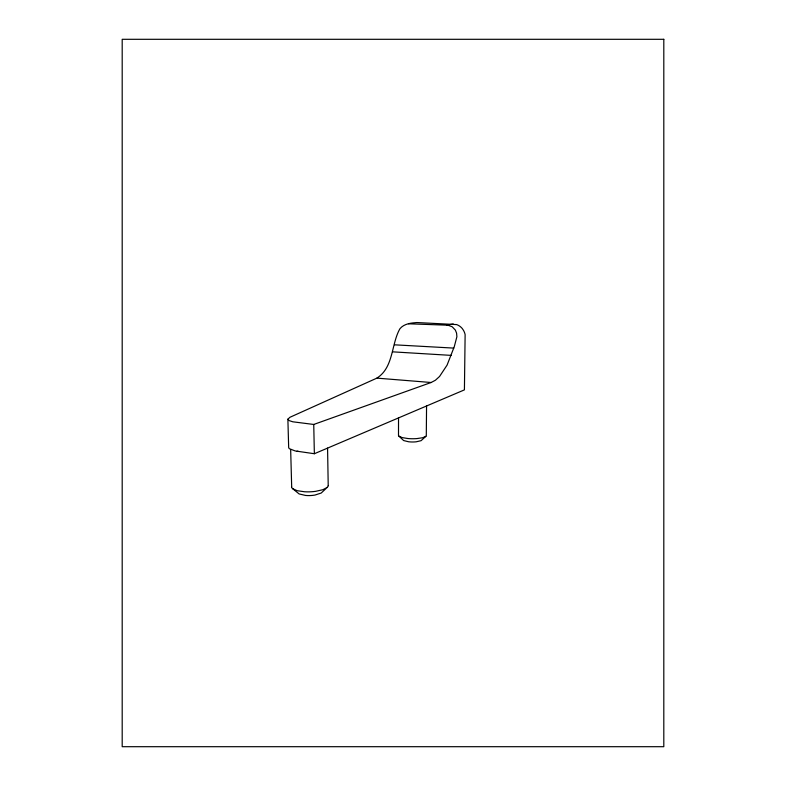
<?xml version="1.0" encoding="UTF-8"?>
<svg xmlns="http://www.w3.org/2000/svg" width="786" height="786" viewBox="0 0 786 786"><rect width="100%" height="100%" fill="white"/><g stroke="black" fill="none" stroke-linecap="round" stroke-linejoin="round"><path stroke-width="1.18" d="M398.531 417.906L398.502 435.346A1.238 1.238 0 0 0 398.944 436.142L402.098 437.586L407.855 438.529A52.996 52.996 0 0 0 416.894 438.588L422.681 437.733L425.865 436.358L421.09 440.671L416.167 441.811A35.095 35.095 0 0 1 408.553 441.761L403.65 440.553L398.934 436.171M426.562 405.979L426.297 435.542A1.228 1.228 0 0 1 425.845 436.328M287.882 419.203L289.926 417.287L376.887 378.125C393.796 367.445 391.084 344.199 399.936 328.725C403.65 324.186 409.85 323.075 415.352 322.692A10.424 10.424 0 0 1 417.415 322.565L456.646 324.589A12.989 12.989 0 0 1 460.999 327.222A12.311 12.311 0 0 1 462.355 328.666L463.475 330.336A14.846 14.846 0 0 1 465.125 334.649L464.418 389.876L314.361 453.728L295.202 450.948L289.219 448.639L288.668 447.529L287.882 419.203L289.14 420.598L292.795 421.797L313.742 424.46L431.131 382.497L435.405 380.247L439.551 376.474L447.067 365.136L454.298 346.616L456.892 336.732L456.578 333.136L455.369 330.1L452.147 326.73L447.932 325.198L408.484 323.793M446.929 325.119L453.276 323.94M394.484 344.818L453.787 348.1M392.509 351.833L451.184 355.38M376.887 378.125L431.131 382.497M298.503 451.459L297.118 451.223M292.726 488.725L297.196 490.7L304.526 491.761A54.951 54.951 0 0 0 315.717 491.319L322.938 489.688L327.261 487.379L321.189 493.048L314.911 495.072A36.48 36.48 0 0 1 305.508 495.445L299.112 493.932L292.726 488.725A2.643 2.643 0 0 1 291.596 486.956M290.663 449.582L291.685 486.937M313.742 424.46L314.361 453.728M327.565 448.108L328.214 485.522M328.302 485.542A2.731 2.731 0 0 1 327.222 487.32M663.806 39.3L122.194 39.3L122.194 746.7L663.806 746.7L663.806 39.3"/></g></svg>
